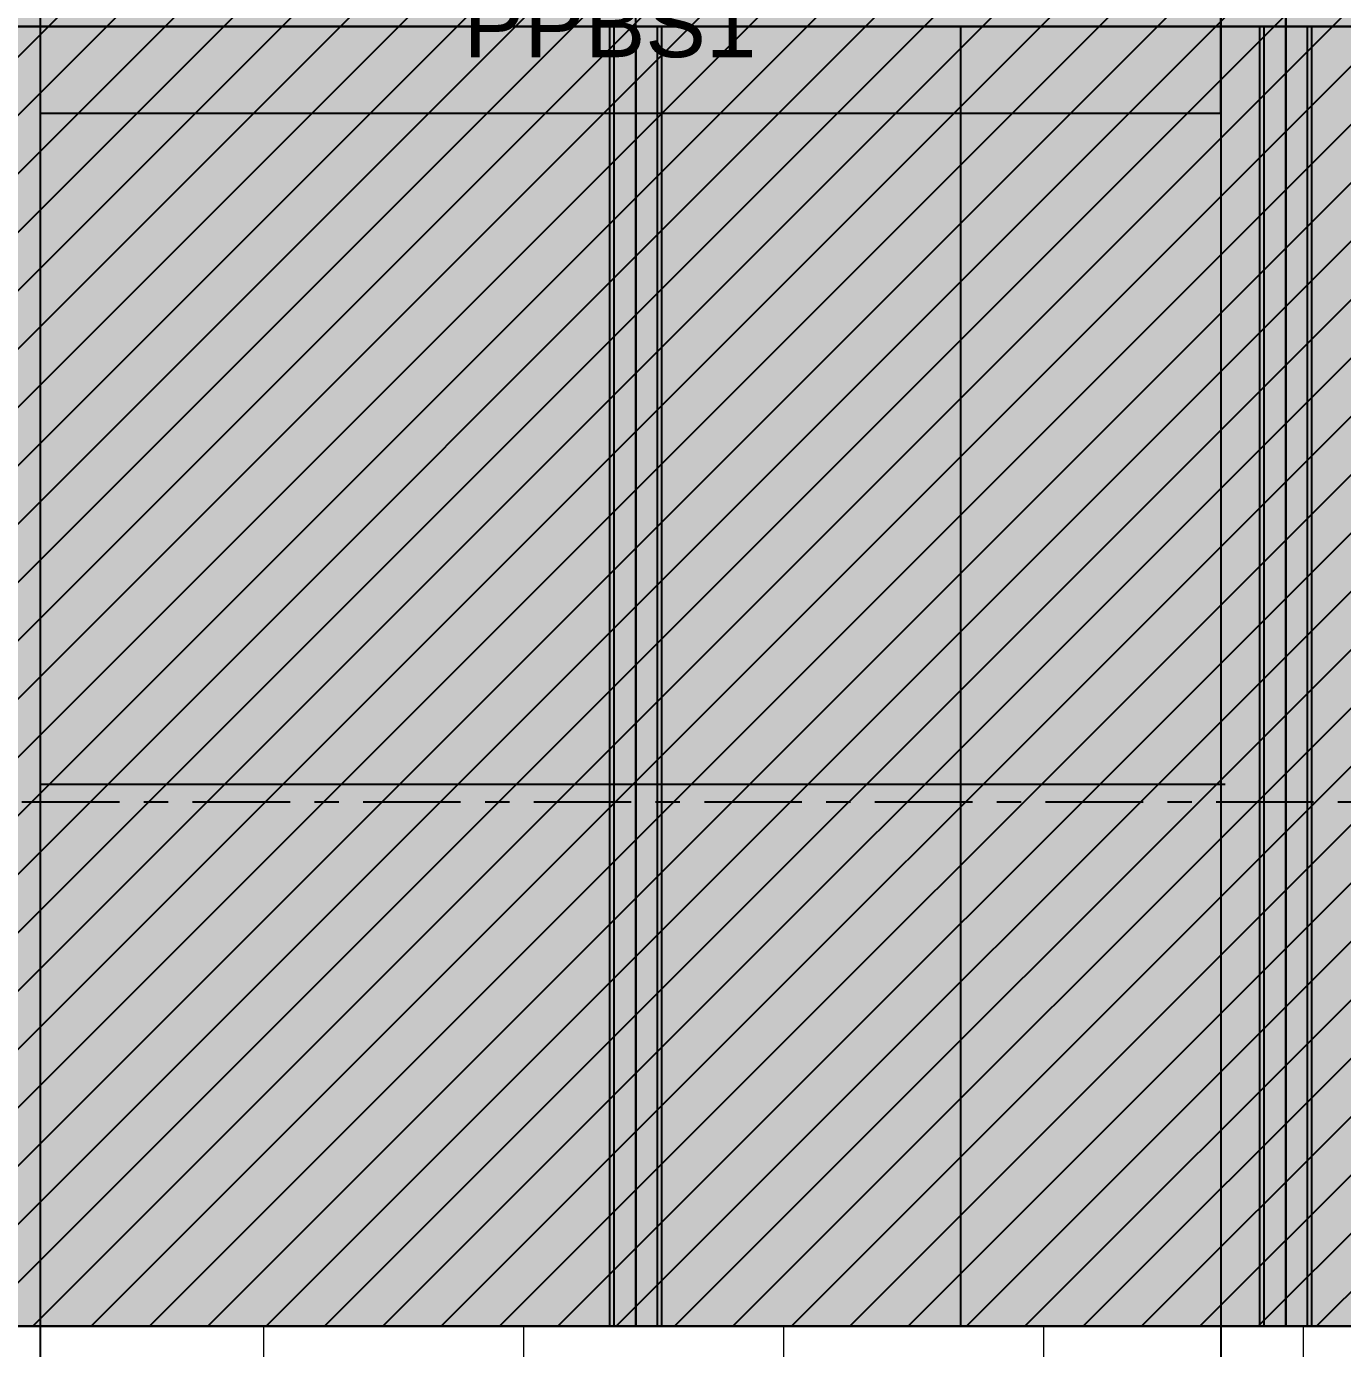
# Model space of a CAD drawing. Header units: millimetres. Extents: x 2519235 to 7246330, y 25937 to 201821.
# Drawn here: x 2960152 to 2963190, y 102238 to 105290 of the extents above; entities that cross this region are included whole.
import ezdxf
from ezdxf.enums import TextEntityAlignment as Align
from ezdxf.xclip import XClip

# ---------------------------------------------------------------- set-up
doc = ezdxf.new("R2010")
doc.units = ezdxf.units.MM
doc.header["$XCLIPFRAME"] = 0
doc.set_wipeout_variables(frame=1)
doc.linetypes.add('HIDDEN', pattern=[0.375, 0.25, -0.125])
doc.linetypes.add('TA_GL_000.90000', pattern=[2.475, 0.9, -0.225, 0.225, -0.225, 0.9])
for name, color, linetype in [('000 - 0_HIDE_OBJ_FRAMING_DEF_SUB_1', 7, 'Continuous'), ('000 - 0_SYM_DWG_GRIDLINE_MAIN_COLOR_251', 7, 'Continuous'), ('000 - CONCRETE_COL_HATCH_', 7, 'Continuous'), ('000 - CONCRETE_COL_WIPEOUT_', 7, 'Continuous'), ('000 - CONCRETE_PRECAST_CUT_COLOR_3', 7, 'Continuous'), ('000 - CONCRETE_PRECAST_HATCH_', 7, 'Continuous'), ('_Text-2', 7, 'Continuous'), ('_Wall-PRECAST-E1', 7, 'HIDDEN'), ('_งานโครงสร้าง', 7, 'Continuous'), ('A-GLAZ-CURT', 7, 'Continuous')]:
    doc.layers.add(name, color=color, linetype=linetype)
doc.styles.add('Arial_5', font='arial.ttf', dxfattribs={"height": 3})
doc.styles.add('TA', font='', dxfattribs={"height": 4.5})
doc.styles.get('TA').set_extended_font_data('Cordia New')

# ---------------------------------------------------------------- blocks, each defined once
blk = doc.blocks.new('DPA_Curved type B - Curved Type B-31237760-ENTRANCE 1 - ELEVATION 1')
at = {"layer": '000 - 0_HIDE_OBJ_FRAMING_DEF_SUB_1', "color": 7}
for p, q in [((3009042.7, 105290), (3009092.7, 105290)), ((3010542.7, 105290), (3009042.7, 105290)), ((3009042.7, 105290), (3009042.7, 102290)), ((3009042.7, 102290), (3009042.7, 105290)), ((3009092.7, 105290), (3009102.7, 105290)), ((3009092.7, 102290), (3009092.7, 105290)), ((3009092.7, 102290), (3009092.7, 105290)), ((3009102.7, 105290), (3009792.7, 105290)), ((3009102.7, 102290), (3009102.7, 105290)), ((3009792.7, 105290), (3010482.7, 105290)), ((3009792.7, 102290), (3009792.7, 105290)), ((3010482.7, 105290), (3010492.7, 105290)), ((3010482.7, 102290), (3010482.7, 105290)), ((3010492.7, 105290), (3010542.7, 105290)), ((3010492.7, 102290), (3010492.7, 105290)), ((3010492.7, 102290), (3010492.7, 105290)), ((3010542.7, 105290), (3010542.7, 102290)), ((3010542.7, 102290), (3010542.7, 105290)), ((3009042.7, 102290), (3010542.7, 102290)), ((3009092.7, 102290), (3009042.7, 102290)), ((3009102.7, 102290), (3009092.7, 102290)), ((3009792.7, 102290), (3009102.7, 102290)), ((3010482.7, 102290), (3009792.7, 102290)), ((3010492.7, 102290), (3010482.7, 102290)), ((3010542.7, 102290), (3010492.7, 102290))]:
    blk.add_line(p, q, dxfattribs=at)
blk = doc.blocks.new('DPA_Curved type B - Curved Type B-V5-ENTRANCE 1 - ELEVATION 1')
at = {"layer": '000 - 0_HIDE_OBJ_FRAMING_DEF_SUB_1', "color": 7}
for p, q in [((3007542.7, 105290), (3007592.7, 105290)), ((3009042.7, 105290), (3007542.7, 105290)), ((3007542.7, 105290), (3007542.7, 102290)), ((3007542.7, 102290), (3007542.7, 105290)), ((3007592.7, 105290), (3007602.7, 105290)), ((3007592.7, 102290), (3007592.7, 105290)), ((3007592.7, 102290), (3007592.7, 105290)), ((3007602.7, 105290), (3008292.7, 105290)), ((3007602.7, 102290), (3007602.7, 105290)), ((3008292.7, 105290), (3008982.7, 105290)), ((3008292.7, 102290), (3008292.7, 105290)), ((3008982.7, 105290), (3008992.7, 105290)), ((3008982.7, 102290), (3008982.7, 105290)), ((3008992.7, 105290), (3009042.7, 105290)), ((3008992.7, 102290), (3008992.7, 105290)), ((3008992.7, 102290), (3008992.7, 105290)), ((3009042.7, 105290), (3009042.7, 102290)), ((3009042.7, 102290), (3009042.7, 105290)), ((3007542.7, 102290), (3009042.7, 102290)), ((3007592.7, 102290), (3007542.7, 102290)), ((3007602.7, 102290), (3007592.7, 102290)), ((3008292.7, 102290), (3007602.7, 102290)), ((3008982.7, 102290), (3008292.7, 102290)), ((3008992.7, 102290), (3008982.7, 102290)), ((3009042.7, 102290), (3008992.7, 102290))]:
    blk.add_line(p, q, dxfattribs=at)
blk = doc.blocks.new('DPA_Curved type A_Corner 2 - Curved Type A_corner 2-31216936-ENTRANCE 1 - ELEVATION 1')
at = {"layer": '000 - 0_HIDE_OBJ_FRAMING_DEF_SUB_1', "color": 7}
for p, q in [((3007542.7, 105290), (3006042.7, 105290)), ((3006042.7, 105290), (3006092.7, 105290)), ((3006042.7, 102290), (3006042.7, 105290)), ((3006042.7, 102290), (3006042.7, 105290)), ((3006092.7, 105290), (3006102.7, 105290)), ((3006092.7, 102290), (3006092.7, 105290)), ((3006092.7, 102290), (3006092.7, 105290)), ((3006102.7, 105290), (3007482.7, 105290)), ((3006102.7, 102290), (3006102.7, 105290)), ((3007482.7, 105290), (3007492.7, 105290)), ((3007482.7, 102290), (3007482.7, 105290)), ((3007492.7, 105290), (3007542.7, 105290)), ((3007492.7, 102290), (3007492.7, 105290)), ((3007492.7, 102290), (3007492.7, 105290)), ((3007542.7, 105290), (3007542.7, 102290)), ((3007542.7, 102290), (3007542.7, 105290)), ((3006092.7, 102290), (3006042.7, 102290)), ((3006042.7, 102290), (3007542.7, 102290)), ((3006102.7, 102290), (3006092.7, 102290)), ((3007482.7, 102290), (3006102.7, 102290)), ((3007492.7, 102290), (3007482.7, 102290)), ((3007542.7, 102290), (3007492.7, 102290))]:
    blk.add_line(p, q, dxfattribs=at)
blk = doc.blocks.new('W-1-PP17-ENT1_REV02_20260415-155428_PP17_ENT1_EX_ELE1')
at = {"layer": '000 - 0_HIDE_OBJ_FRAMING_DEF_SUB_1', "lineweight": 9}
h = blk.add_hatch(dxfattribs=at)
h.set_pattern_fill('FP_15', style=0, pattern_type=2)
h.set_pattern_definition([(90, (3899.84, 101390), (-600, 4e-14), [])])
h.paths.add_polyline_path([(8850.6, 101990), (11360.1, 101990), (11360.1, 102290), (5099.8, 102290), (5099.8, 102190), (5079.9, 102189.7), (5079.9, 101990), (8647, 101990)])
h.paths.add_polyline_path([(11781.4, 101990), (11781.4, 102290), (11510.1, 102290), (11510.1, 101990), (11701.6, 101990)])
at = {"layer": '000 - 0_HIDE_OBJ_FRAMING_DEF_SUB_1', "color": 7, "lineweight": 9}
blk.add_line((5099.8, 102290), (11342.7, 102290), dxfattribs=at)
at = {"layer": 'A-GLAZ-CURT', "color": 7}
for name in ['DPA_Curved type A_Corner 2 - Curved Type A_corner 2-31216936-ENTRANCE 1 - ELEVATION 1', 'DPA_Curved type B - Curved Type B-V5-ENTRANCE 1 - ELEVATION 1', 'DPA_Curved type B - Curved Type B-31237760-ENTRANCE 1 - ELEVATION 1']:
    blk.add_blockref(name, (-3000942.9, 0), dxfattribs=at)
blk = doc.blocks.new('*U1068')
at = {"layer": '000 - 0_SYM_DWG_GRIDLINE_MAIN_COLOR_251', "color": 7, "linetype": 'ByBlock', "ltscale": 5}
blk.add_line((20, 0), (-878, 0), dxfattribs=at)
at = {"color": 7, "style": 'TA', "flags": 1}
blk.add_attdef('LOCATION', (6, -6), '', height=4.5, rotation=270, dxfattribs=at)
blk = doc.blocks.new('W-1-PP17-ENT1_REV02_20260415-160509_PP17_ENT1_ELE1_DIMS_1')
at = {"layer": '000 - 0_SYM_DWG_GRIDLINE_MAIN_COLOR_251', "color": 7, "linetype": 'TA_GL_000.90000', "xscale": 50, "yscale": 50, "zscale": 50, "rotation": 180}
for p in [(-24600, 105290), (-24600, 103500), (-24600, 102290)]:
    blk.add_blockref('*U1068', p, dxfattribs=at)
blk = doc.blocks.new('W-1-PP17-ENT1_REV02_20260415-160712_PP17_ENT1_SE_ELE1')
at = {"layer": '_Wall-PRECAST-E1', "color": 7}
for points in [[(5100, 105290), (6600, 105290), (6600, 108290), (5100, 108290)], [(6600, 108290), (8100, 108290), (8100, 105290), (6600, 105290)], [(9600, 105290), (8100, 105290), (8100, 108290), (9600, 108290)], [(5100, 105290), (6600, 105290), (6600, 102290), (5100, 102290)], [(6600, 105290), (8100, 105290), (8100, 102290), (6600, 102290)], [(8100, 102290), (9600, 102290), (9600, 105290), (8100, 105290)]]:
    blk.add_lwpolyline(points, close=True, dxfattribs=at)
at = {"layer": '_งานโครงสร้าง', "color": 7}
for p, q in [((5225, 114690), (5225, 100790)), ((7950, 114690), (7950, 100790)), ((7959.8, 103540), (5224.8, 103540))]:
    blk.add_line(p, q, dxfattribs=at)
at = {"layer": '_งานโครงสร้าง', "color": 7, "extrusion": (-1.22465e-16, 1, 0)}
blk.add_line((5224.8, 106940), (5224.8, 100790), dxfattribs=at)
at = {"layer": '_งานโครงสร้าง', "color": 7}
blk.add_lwpolyline([(7950, 105490), (5225, 105490), (5225, 105090), (7950, 105090)], close=True, dxfattribs=at)
at = {"layer": '_Text-2', "color": 7, "style": 'Arial_5'}
blk.add_text('PPBS1', height=150, dxfattribs=at).set_placement((6540.2, 105294), align=Align.MIDDLE_CENTER)
blk = doc.blocks.new('*U1681')
at = {"layer": '000 - CONCRETE_COL_HATCH_'}
h = blk.add_hatch(dxfattribs=at)
h.set_pattern_fill('AR-CONC', scale=0.04)
h.set_pattern_definition([(50, (12000, -279306.8257), (7.28738676, -0.63756342), [0.762, -8.382]), (355, (12000, -279306.826), (-1.40973686, 7.6422738), [0.6096, -6.70562337]), (100.4514447, (12000.607, -279306.879), (5.87764988, 7.00471008), [0.64760035, -7.12360978]), (46.1842, (12000, -279304.794), (10.84316164, -1.68169312), [1.143, -12.573]), (96.6355576, (12000.904, -279304.934), (9.49616536, 9.897045), [0.97140093, -10.68542433]), (351.184151, (12000, -279304.794), (9.49616536, 9.897045), [0.9143987, -10.05838928]), (21, (12001.016, -279305.3017), (6.06457565, -4.09060793), [0.762, -8.382]), (326, (12001.016, -279305.302), (2.47208113, 7.36751864), [0.6096, -6.7056]), (71.451445, (12001.5214, -279305.6426), (8.53665677, 3.27691076), [0.64760035, -7.1235975]), (37.5, (12000, -279306.8257), (0.12354413, 3.382201555), [0, -6.62432, 0, -6.8072, 0, -6.731]), (7.5, (12000, -279306.8257), (2.6727865, 4.007222993), [0, -3.88112, 0, -6.47192, 0, -2.5654]), (327.5, (11997.7343, -279306.8257), (5.423623807, -0.22914976), [0, -2.54, 0, -7.9248, 0, -10.5156]), (317.5, (11996.7183, -279306.8257), (5.925167255, 1.01705964), [0, -3.302, 0, -5.26288, 0, -7.4676])])
h.paths.add_polyline_path([(0, 0), (6000, 0), (6000, 12400), (0, 12400)])
blk = doc.blocks.new('A$Cad1447f0')
at = {"color": 7}
blk.add_blockref('*U1681', (16500, -12000), dxfattribs=at)
at = {"layer": '000 - CONCRETE_PRECAST_HATCH_'}
h = blk.add_hatch(dxfattribs=at)
h.set_pattern_fill('ANSI31', scale=30)
h.paths.add_polyline_path([(16500, -12000), (22500, -12000), (22500, 400), (16500, 400)])
at = {"color": 7}
blk.add_lwpolyline([(16500, -12000), (22500, -12000), (22500, 400), (16500, 400)], close=True, dxfattribs=at)
at = {"layer": '000 - CONCRETE_PRECAST_CUT_COLOR_3', "color": 7}
for points in [[(16500, -9000), (18000, -9000), (18000, -6000), (16500, -6000)], [(18000, -6000), (19500, -6000), (19500, -9000), (18000, -9000)], [(21000, -9000), (19500, -9000), (19500, -6000), (21000, -6000)], [(16500, -9000), (18000, -9000), (18000, -12000), (16500, -12000)], [(18000, -9000), (19500, -9000), (19500, -12000), (18000, -12000)], [(19500, -12000), (21000, -12000), (21000, -9000), (19500, -9000)]]:
    blk.add_lwpolyline(points, close=True, dxfattribs=at)

msp = doc.modelspace()

# ---------------------------------------------------------------- block references
at = {"color": 7}
ref = msp.add_blockref('W-1-PP17-ENT1_REV02_20260415-155428_PP17_ENT1_EX_ELE1', (2954959.159, 0), dxfattribs=at)
XClip(ref).set_block_clipping_path([(-5363.4704232938, 96626.6495575323), (20426.4039006853, 118826.6489075041)])

# ---------------------------------------------------------------- next in the draw order: block references
ref = msp.add_blockref('W-1-PP17-ENT1_REV02_20260415-160712_PP17_ENT1_SE_ELE1', (2954959.159, 0), dxfattribs=at)
XClip(ref).set_block_clipping_path([(-5363.4704232886, 96626.6495575321), (20426.4039006853, 118826.6489075039)])

# ---------------------------------------------------------------- next in the draw order: block references
ref = msp.add_blockref('A$Cad1447f0', (2943559.141, 114290), dxfattribs=at)
XClip(ref).set_block_clipping_path([(4580.481147158, -17663.3504424639), (31826.421414739, 4536.6489075079)])

# ---------------------------------------------------------------- next in the draw order: block references
ref = msp.add_blockref('W-1-PP17-ENT1_REV02_20260415-160509_PP17_ENT1_ELE1_DIMS_1', (2954959.159, 0), dxfattribs=at)
XClip(ref).set_block_clipping_path([(-4660.891537529, 96626.6495575321), (20426.4039006853, 118826.6489075039)])

doc.saveas('drawing.dxf')
